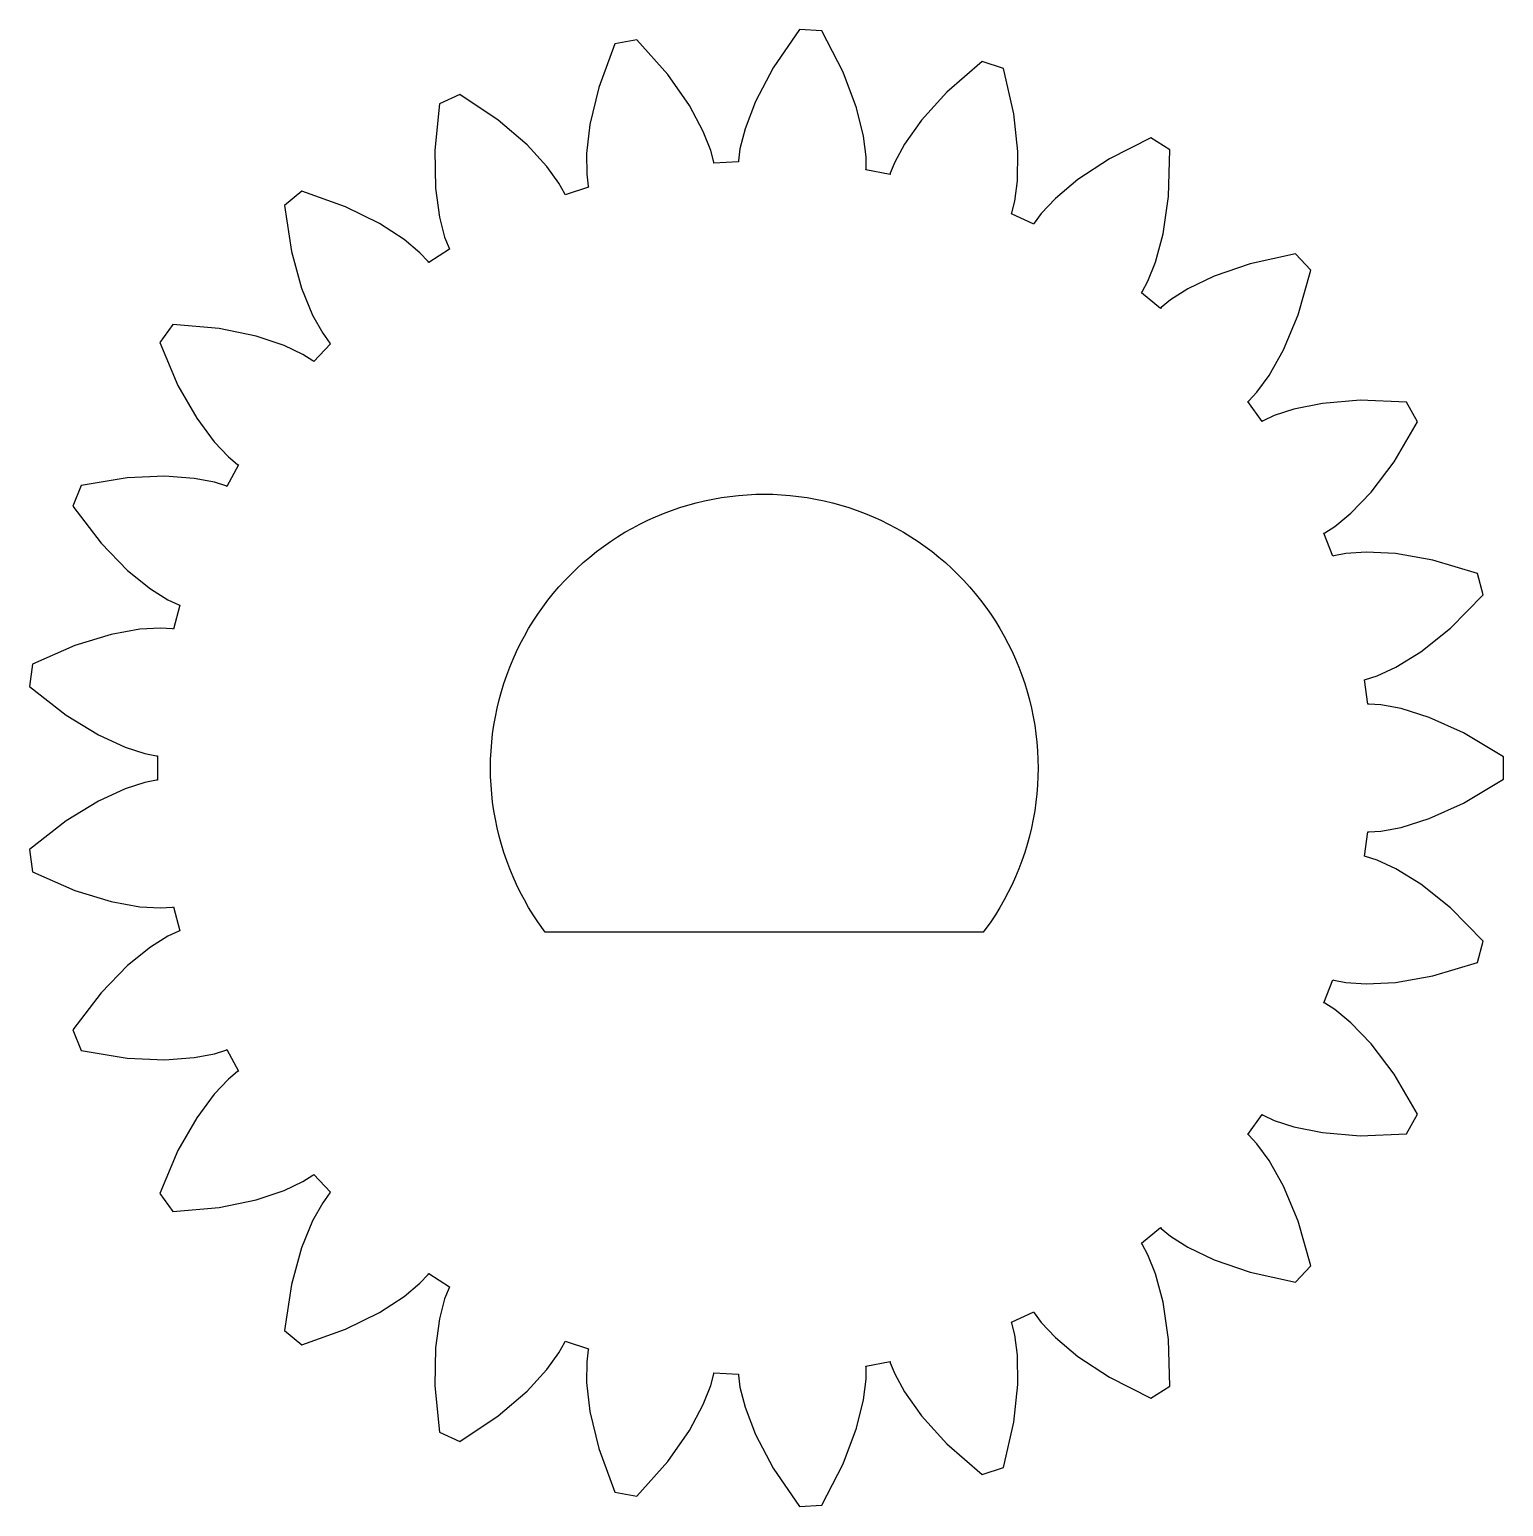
# Model space of a CAD drawing. Header units: metres. Extents: x -6.7 to 6.7, y -6.7 to 6.7.
import ezdxf

# ---------------------------------------------------------------- set-up
doc = ezdxf.new("R2010")
doc.units = ezdxf.units.M

msp = doc.modelspace()

# ---------------------------------------------------------------- linework, layer by layer
for p, q in [((0.321884, 6.74231), (0.080872, 6.39262)), ((0.525681, 6.72949), (0.321884, 6.74231)), ((-1.36496, 6.61053), (-1.51144, 6.21191)), ((-1.16438, 6.6488), (-1.36496, 6.61053)), ((-0.881439, 6.33209), (-1.16438, 6.6488)), ((0.720963, 6.35236), (0.525681, 6.72949)), ((0.080872, 6.39262), (-0.080261, 6.08644)), ((0.842468, 6.02838), (0.720963, 6.35236)), ((1.98851, 6.45044), (1.66811, 6.17168)), ((2.18271, 6.38733), (1.98851, 6.45044)), ((2.27808, 5.9735), (2.18271, 6.38733)), ((-1.51144, 6.21191), (-1.59137, 5.87526)), ((-0.683197, 6.04851), (-0.881439, 6.33209)), ((-2.7813, 6.15034), (-2.96605, 6.0634)), ((-2.42848, 5.91394), (-2.7813, 6.15034)), ((-0.080261, 6.08644), (-0.175858, 5.83681)), ((1.66811, 6.17168), (1.43588, 5.91519)), ((-2.96605, 6.0634), (-3.00879, 5.64087)), ((-0.557068, 5.81282), (-0.683197, 6.04851)), ((0.906006, 5.76874), (0.842468, 6.02838)), ((2.3152, 5.62949), (2.27808, 5.9735)), ((-2.16594, 5.68858), (-2.42848, 5.91394)), ((-1.59137, 5.87526), (-1.62189, 5.6097)), ((-0.488312, 5.63719), (-0.557068, 5.81282)), ((-0.175858, 5.83681), (-0.222046, 5.65393)), ((1.43588, 5.91519), (1.28122, 5.69717)), ((-1.98515, 5.49167), (-2.16594, 5.68858)), ((0.928925, 5.58153), (0.906006, 5.76874)), ((1.28122, 5.69717), (1.19099, 5.53152)), ((3.5302, 5.75325), (3.15054, 5.56294)), ((3.70261, 5.64384), (3.5302, 5.75325)), ((-3.00879, 5.64087), (-3.0025, 5.29492)), ((-1.62189, 5.6097), (-1.62115, 5.42108)), ((-0.460419, 5.53085), (-0.488312, 5.63719)), ((-0.45961, 5.52107), (-0.460419, 5.53085)), ((-0.235977, 5.53514), (-0.45961, 5.52107)), ((-0.222046, 5.65393), (-0.236389, 5.54494)), ((-0.236389, 5.54494), (-0.235977, 5.53514)), ((0.929504, 5.47159), (0.928925, 5.58153)), ((1.19099, 5.53152), (1.14999, 5.42953)), ((2.31218, 5.36218), (2.3152, 5.62949)), ((3.15054, 5.56294), (2.86182, 5.37225)), ((3.69206, 5.21928), (3.70261, 5.64384)), ((-1.87489, 5.33864), (-1.98515, 5.49167)), ((-1.62115, 5.42108), (-1.60794, 5.31195)), ((0.927856, 5.46191), (0.929504, 5.47159)), ((1.14796, 5.41994), (0.927856, 5.46191)), ((1.14999, 5.42953), (1.14796, 5.41994)), ((-4.22343, 5.26544), (-4.38077, 5.13528)), ((-3.82292, 5.12421), (-4.22343, 5.26544)), ((-3.0025, 5.29492), (-2.966, 5.03011)), ((-1.82143, 5.24258), (-1.87489, 5.33864)), ((-1.6051, 5.30255), (-1.81821, 5.23332)), ((-1.60794, 5.31195), (-1.6051, 5.30255)), ((2.28781, 5.17516), (2.31218, 5.36218)), ((2.86182, 5.37225), (2.65779, 5.19955)), ((-4.38077, 5.13528), (-4.31709, 4.71539)), ((-3.51257, 4.97121), (-3.82292, 5.12421)), ((-1.81821, 5.23332), (-1.82143, 5.24258)), ((2.26103, 5.06853), (2.28781, 5.17516)), ((2.65779, 5.19955), (2.52922, 5.06155)), ((3.64246, 4.87685), (3.69206, 5.21928)), ((-2.966, 5.03011), (-2.91838, 4.84761)), ((2.25703, 5.05957), (2.26103, 5.06853)), ((2.45978, 4.96417), (2.25703, 5.05957)), ((2.52922, 5.06155), (2.46413, 4.97296)), ((-3.28851, 4.82544), (-3.51257, 4.97121)), ((2.46413, 4.97296), (2.45978, 4.96417)), ((3.57306, 4.61871), (3.64246, 4.87685)), ((-3.14365, 4.70465), (-3.28851, 4.82544)), ((-2.87337, 4.7368), (-3.06256, 4.61673)), ((-2.91838, 4.84761), (-2.87845, 4.74518)), ((-2.87845, 4.74518), (-2.87337, 4.7368)), ((-4.31709, 4.71539), (-4.22496, 4.38188)), ((-3.06798, 4.62491), (-3.14365, 4.70465)), ((-3.06256, 4.61673), (-3.06798, 4.62491)), ((3.50294, 4.4436), (3.57306, 4.61871)), ((4.43501, 4.60466), (4.10794, 4.49178)), ((4.85007, 4.69458), (4.43501, 4.60466)), ((4.98985, 4.54573), (4.85007, 4.69458)), ((4.10794, 4.49178), (3.86737, 4.37523)), ((4.87405, 4.13713), (4.98985, 4.54573)), ((-4.22496, 4.38188), (-4.12376, 4.13446)), ((3.44438, 4.33932), (3.45049, 4.347)), ((3.61703, 4.19649), (3.44438, 4.33932)), ((3.45049, 4.347), (3.50294, 4.4436)), ((3.86737, 4.37523), (3.70851, 4.27354)), ((3.62344, 4.20392), (3.61703, 4.19649)), ((3.70851, 4.27354), (3.62344, 4.20392)), ((-5.40022, 4.04968), (-5.52023, 3.88449)), ((-4.97716, 4.0125), (-5.40022, 4.04968)), ((-4.12376, 4.13446), (-4.03226, 3.96953)), ((4.74084, 3.81779), (4.87405, 4.13713)), ((-4.63852, 3.94148), (-4.97716, 4.0125)), ((-4.38524, 3.85602), (-4.63852, 3.94148)), ((-4.03226, 3.96953), (-3.96811, 3.88026)), ((-5.52023, 3.88449), (-5.35414, 3.49362)), ((-4.21489, 3.77505), (-4.38524, 3.85602)), ((-3.96109, 3.8734), (-4.11447, 3.71005)), ((-3.96811, 3.88026), (-3.96109, 3.8734)), ((4.60944, 3.58502), (4.74084, 3.81779)), ((-4.12177, 3.71663), (-4.21489, 3.77505)), ((-4.11447, 3.71005), (-4.12177, 3.71663)), ((4.49797, 3.43286), (4.60944, 3.58502)), ((-5.35414, 3.49362), (-5.18196, 3.1935)), ((4.42314, 3.35233), (4.49797, 3.43286)), ((4.41533, 3.34641), (4.42314, 3.35233)), ((4.54703, 3.16513), (4.41533, 3.34641)), ((4.83395, 3.276), (4.6548, 3.21701)), ((5.09595, 3.32904), (4.83395, 3.276)), ((5.44081, 3.35706), (5.09595, 3.32904)), ((5.86519, 3.34093), (5.44081, 3.35706)), ((5.96356, 3.16199), (5.86519, 3.34093)), ((-5.18196, 3.1935), (-5.0224, 2.97903)), ((4.55508, 3.17073), (4.54703, 3.16513)), ((4.6548, 3.21701), (4.55508, 3.17073)), ((5.74979, 2.79503), (5.96356, 3.16199)), ((-5.0224, 2.97903), (-4.89276, 2.84204)), ((-4.89276, 2.84204), (-4.80843, 2.77153)), ((-4.79993, 2.76663), (-4.90788, 2.57027)), ((-4.80843, 2.77153), (-4.79993, 2.76663)), ((5.54135, 2.51884), (5.74979, 2.79503)), ((-6.23767, 2.57947), (-6.31285, 2.38962)), ((-5.81866, 2.64867), (-6.23767, 2.57947)), ((-5.47299, 2.66411), (-5.81866, 2.64867)), ((-5.20642, 2.6443), (-5.47299, 2.66411)), ((-5.02129, 2.60825), (-5.20642, 2.6443)), ((-4.91656, 2.57481), (-5.02129, 2.60825)), ((-4.90788, 2.57027), (-4.91656, 2.57481)), ((-0.621719, 2.42145), (-0.545349, 2.43979)), ((-0.545349, 2.43979), (-0.468445, 2.4557)), ((-0.468445, 2.4557), (-0.391083, 2.46921)), ((-0.391083, 2.46921), (-0.313324, 2.48029)), ((-0.313324, 2.48029), (-0.23526, 2.48889)), ((-0.23526, 2.48889), (-0.156967, 2.49506)), ((-0.156967, 2.49506), (-0.078522, 2.49876)), ((-0.078522, 2.49876), (0, 2.5)), ((0, 2.5), (0.078522, 2.49876)), ((0.078522, 2.49876), (0.156967, 2.49506)), ((0.156967, 2.49506), (0.23526, 2.48889)), ((0.23526, 2.48889), (0.313324, 2.48029)), ((0.313324, 2.48029), (0.391083, 2.46921)), ((0.391083, 2.46921), (0.468445, 2.4557)), ((0.468445, 2.4557), (0.545349, 2.43979)), ((0.545349, 2.43979), (0.621719, 2.42145)), ((5.35617, 2.32607), (5.54135, 2.51884)), ((-6.31285, 2.38962), (-6.05476, 2.05235)), ((-1.06444, 2.26205), (-0.992859, 2.29437)), ((-0.992859, 2.29437), (-0.920303, 2.32443)), ((-0.920303, 2.32443), (-0.846832, 2.35219)), ((-0.846832, 2.35219), (-0.772537, 2.37764)), ((-0.772537, 2.37764), (-0.697464, 2.40073)), ((-0.697464, 2.40073), (-0.621719, 2.42145)), ((0.621719, 2.42145), (0.697464, 2.40073)), ((0.697464, 2.40073), (0.772537, 2.37764)), ((0.772537, 2.37764), (0.846832, 2.35219)), ((0.846832, 2.35219), (0.920303, 2.32443)), ((0.920303, 2.32443), (0.992859, 2.29437)), ((0.992859, 2.29437), (1.06444, 2.26205)), ((5.21037, 2.20641), (5.35617, 2.32607)), ((-1.2726, 2.15184), (-1.20438, 2.19077)), ((-1.20438, 2.19077), (-1.13496, 2.22751)), ((-1.13496, 2.22751), (-1.06444, 2.26205)), ((1.06444, 2.26205), (1.13496, 2.22751)), ((1.13496, 2.22751), (1.20438, 2.19077)), ((1.20438, 2.19077), (1.2726, 2.15184)), ((5.11787, 2.14702), (5.21037, 2.20641)), ((-6.05476, 2.05235), (-5.81335, 1.80447)), ((-1.46945, 2.02254), (-1.4052, 2.06769)), ((-1.4052, 2.06769), (-1.33955, 2.11081)), ((-1.33955, 2.11081), (-1.2726, 2.15184)), ((1.2726, 2.15184), (1.33955, 2.11081)), ((1.33955, 2.11081), (1.4052, 2.06769)), ((1.4052, 2.06769), (1.46945, 2.02254)), ((5.10883, 2.14322), (5.11787, 2.14702)), ((5.19131, 1.93489), (5.10883, 2.14322)), ((-1.65327, 1.87527), (-1.59355, 1.92627)), ((-1.59355, 1.92627), (-1.53226, 1.97537)), ((-1.53226, 1.97537), (-1.46945, 2.02254)), ((1.46945, 2.02254), (1.53226, 1.97537)), ((1.53226, 1.97537), (1.59355, 1.92627)), ((1.59355, 1.92627), (1.65327, 1.87527)), ((5.2005, 1.93831), (5.19131, 1.93489)), ((5.30859, 1.95834), (5.2005, 1.93831)), ((5.4968, 1.97092), (5.30859, 1.95834)), ((5.76375, 1.95715), (5.4968, 1.97092)), ((6.10475, 1.89851), (5.76375, 1.95715)), ((6.51178, 1.77734), (6.10475, 1.89851)), ((-5.81335, 1.80447), (-5.60547, 1.63641)), ((-1.82242, 1.71136), (-1.76776, 1.76776)), ((-1.76776, 1.76776), (-1.71136, 1.82242)), ((-1.71136, 1.82242), (-1.65327, 1.87527)), ((1.65327, 1.87527), (1.71136, 1.82242)), ((1.71136, 1.82242), (1.76776, 1.76776)), ((1.76776, 1.76776), (1.82242, 1.71136)), ((6.56256, 1.57956), (6.51178, 1.77734)), ((-5.60547, 1.63641), (-5.44583, 1.53596)), ((-1.92627, 1.59355), (-1.87527, 1.65327)), ((-1.87527, 1.65327), (-1.82242, 1.71136)), ((1.82242, 1.71136), (1.87527, 1.65327)), ((1.87527, 1.65327), (1.92627, 1.59355)), ((-5.44583, 1.53596), (-5.3466, 1.48865)), ((-5.33716, 1.48602), (-5.39288, 1.26898)), ((-5.3466, 1.48865), (-5.33716, 1.48602)), ((-2.02254, 1.46945), (-1.97537, 1.53226)), ((-1.97537, 1.53226), (-1.92627, 1.59355)), ((1.92627, 1.59355), (1.97537, 1.53226)), ((1.97537, 1.53226), (2.02254, 1.46945)), ((6.26424, 1.2773), (6.56256, 1.57956)), ((-2.11081, 1.33955), (-2.06769, 1.4052)), ((-2.06769, 1.4052), (-2.02254, 1.46945)), ((2.02254, 1.46945), (2.06769, 1.4052)), ((2.06769, 1.4052), (2.11081, 1.33955)), ((-5.96359, 1.21933), (-6.29456, 1.11841)), ((-5.70047, 1.26645), (-5.96359, 1.21933)), ((-5.51218, 1.27756), (-5.70047, 1.26645)), ((-5.40244, 1.27122), (-5.51218, 1.27756)), ((-5.39288, 1.26898), (-5.40244, 1.27122)), ((-2.19077, 1.20438), (-2.15184, 1.2726)), ((-2.15184, 1.2726), (-2.11081, 1.33955)), ((2.11081, 1.33955), (2.15184, 1.2726)), ((2.15184, 1.2726), (2.19077, 1.20438)), ((5.99367, 1.06163), (6.26424, 1.2773)), ((-6.29456, 1.11841), (-6.6832, 0.947189)), ((-2.26205, 1.06444), (-2.22751, 1.13496)), ((-2.22751, 1.13496), (-2.19077, 1.20438)), ((2.19077, 1.20438), (2.22751, 1.13496)), ((2.22751, 1.13496), (2.26205, 1.06444)), ((-6.6832, 0.947189), (-6.70879, 0.744598)), ((-2.32443, 0.920303), (-2.29437, 0.992859)), ((-2.29437, 0.992859), (-2.26205, 1.06444)), ((2.26205, 1.06444), (2.29437, 0.992859)), ((2.29437, 0.992859), (2.32443, 0.920303)), ((5.76637, 0.920959), (5.99367, 1.06163)), ((-2.37764, 0.772537), (-2.35219, 0.846832)), ((-2.35219, 0.846832), (-2.32443, 0.920303)), ((2.32443, 0.920303), (2.35219, 0.846832)), ((2.35219, 0.846832), (2.37764, 0.772537)), ((5.49103, 0.806793), (5.5954, 0.841309)), ((5.5954, 0.841309), (5.76637, 0.920959)), ((-6.70879, 0.744598), (-6.37494, 0.482101)), ((-2.42145, 0.621719), (-2.40073, 0.697464)), ((-2.40073, 0.697464), (-2.37764, 0.772537)), ((2.37764, 0.772537), (2.40073, 0.697464)), ((2.40073, 0.697464), (2.42145, 0.621719)), ((5.48132, 0.805374), (5.49103, 0.806793)), ((5.50941, 0.583054), (5.48132, 0.805374)), ((-2.4557, 0.468445), (-2.43979, 0.545349)), ((-2.43979, 0.545349), (-2.42145, 0.621719)), ((2.42145, 0.621719), (2.43979, 0.545349)), ((2.43979, 0.545349), (2.4557, 0.468445)), ((5.51917, 0.584091), (5.50941, 0.583054)), ((5.62885, 0.576614), (5.51917, 0.584091)), ((5.81425, 0.541992), (5.62885, 0.576614)), ((6.0694, 0.462265), (5.81425, 0.541992)), ((-6.37494, 0.482101), (-6.07947, 0.302048)), ((-2.46921, 0.391083), (-2.4557, 0.468445)), ((2.4557, 0.468445), (2.46921, 0.391083)), ((6.3851, 0.320663), (6.0694, 0.462265)), ((-6.07947, 0.302048), (-5.83633, 0.190979)), ((-2.48889, 0.23526), (-2.48029, 0.313324)), ((-2.48029, 0.313324), (-2.46921, 0.391083)), ((2.46921, 0.391083), (2.48029, 0.313324)), ((2.48029, 0.313324), (2.48889, 0.23526)), ((6.74922, 0.102081), (6.3851, 0.320663)), ((-5.83633, 0.190979), (-5.65672, 0.133392)), ((-2.49876, 0.078522), (-2.49506, 0.156967)), ((-2.49506, 0.156967), (-2.48889, 0.23526)), ((2.48889, 0.23526), (2.49506, 0.156967)), ((2.49506, 0.156967), (2.49876, 0.078522)), ((-5.65672, 0.133392), (-5.54884, 0.112228)), ((-5.54884, 0.112228), (-5.53905, 0.11203)), ((-5.53905, 0.11203), (-5.53905, -0.11203)), ((-2.5, 0), (-2.49876, 0.078522)), ((-2.49876, -0.078522), (-2.5, 0)), ((2.49876, 0.078522), (2.5, 0)), ((2.5, 0), (2.49876, -0.078522)), ((6.74922, -0.102097), (6.74922, 0.102081)), ((-5.65672, -0.133392), (-5.83633, -0.190979)), ((-5.54884, -0.112228), (-5.65672, -0.133392)), ((-5.53905, -0.11203), (-5.54884, -0.112228)), ((-2.49506, -0.156967), (-2.49876, -0.078522)), ((2.49876, -0.078522), (2.49506, -0.156967)), ((6.3851, -0.320679), (6.74922, -0.102097)), ((-5.83633, -0.190979), (-6.07947, -0.302048)), ((-2.48889, -0.23526), (-2.49506, -0.156967)), ((-2.48029, -0.313324), (-2.48889, -0.23526)), ((2.48889, -0.23526), (2.48029, -0.313324)), ((2.49506, -0.156967), (2.48889, -0.23526)), ((-6.07947, -0.302048), (-6.37494, -0.482101)), ((-2.46921, -0.391083), (-2.48029, -0.313324)), ((-2.4557, -0.468445), (-2.46921, -0.391083)), ((2.46921, -0.391083), (2.4557, -0.468445)), ((2.48029, -0.313324), (2.46921, -0.391083)), ((6.0694, -0.46228), (6.3851, -0.320679)), ((-6.37494, -0.482101), (-6.70879, -0.744598)), ((-2.43979, -0.545349), (-2.4557, -0.468445)), ((2.4557, -0.468445), (2.43979, -0.545349)), ((5.81425, -0.542007), (6.0694, -0.46228)), ((-2.42145, -0.621719), (-2.43979, -0.545349)), ((-2.40073, -0.697464), (-2.42145, -0.621719)), ((2.42145, -0.621719), (2.40073, -0.697464)), ((2.43979, -0.545349), (2.42145, -0.621719)), ((5.48132, -0.805374), (5.50941, -0.583069)), ((5.50941, -0.583069), (5.51917, -0.584106)), ((5.51917, -0.584106), (5.62885, -0.57663)), ((5.62885, -0.57663), (5.81425, -0.542007)), ((-6.70879, -0.744598), (-6.6832, -0.947189)), ((-2.37764, -0.772537), (-2.40073, -0.697464)), ((-2.35219, -0.846832), (-2.37764, -0.772537)), ((2.37764, -0.772537), (2.35219, -0.846832)), ((2.40073, -0.697464), (2.37764, -0.772537)), ((5.49103, -0.806793), (5.48132, -0.805374)), ((5.5954, -0.841309), (5.49103, -0.806793)), ((-2.32443, -0.920303), (-2.35219, -0.846832)), ((-2.29437, -0.992859), (-2.32443, -0.920303)), ((2.32443, -0.920303), (2.29437, -0.992859)), ((2.35219, -0.846832), (2.32443, -0.920303)), ((5.76637, -0.920959), (5.5954, -0.841309)), ((5.99367, -1.06163), (5.76637, -0.920959)), ((-6.6832, -0.947189), (-6.29456, -1.11841)), ((-2.26205, -1.06444), (-2.29437, -0.992859)), ((-2.22751, -1.13496), (-2.26205, -1.06444)), ((2.26205, -1.06444), (2.22751, -1.13496)), ((2.29437, -0.992859), (2.26205, -1.06444)), ((6.26424, -1.2773), (5.99367, -1.06163)), ((-6.29456, -1.11841), (-5.96359, -1.21933)), ((-2.19077, -1.20438), (-2.22751, -1.13496)), ((-2.15184, -1.2726), (-2.19077, -1.20438)), ((2.19077, -1.20438), (2.15184, -1.2726)), ((2.22751, -1.13496), (2.19077, -1.20438)), ((-5.96359, -1.21933), (-5.70047, -1.26645)), ((-5.70047, -1.26645), (-5.51218, -1.27756)), ((-5.51218, -1.27756), (-5.40244, -1.27122)), ((-5.40244, -1.27122), (-5.39288, -1.26898)), ((-5.39288, -1.26898), (-5.33716, -1.48602)), ((-2.11081, -1.33955), (-2.15184, -1.2726)), ((-2.06769, -1.4052), (-2.11081, -1.33955)), ((2.11081, -1.33955), (2.06769, -1.4052)), ((2.15184, -1.2726), (2.11081, -1.33955)), ((6.56256, -1.57956), (6.26424, -1.2773)), ((-1.9996, -1.5), (-2.06769, -1.4052)), ((2.06769, -1.4052), (1.9996, -1.5)), ((-5.44583, -1.53596), (-5.60547, -1.63641)), ((-5.3466, -1.48865), (-5.44583, -1.53596)), ((-5.33716, -1.48602), (-5.3466, -1.48865)), ((1.9996, -1.5), (-1.9996, -1.5)), ((6.51178, -1.77734), (6.56256, -1.57956)), ((-5.60547, -1.63641), (-5.81335, -1.80447)), ((-5.81335, -1.80447), (-6.05476, -2.05235)), ((6.10475, -1.89851), (6.51178, -1.77734)), ((5.10883, -2.14322), (5.19131, -1.93489)), ((5.19131, -1.93489), (5.2005, -1.93831)), ((5.2005, -1.93831), (5.30859, -1.95834)), ((5.30859, -1.95834), (5.4968, -1.97092)), ((5.4968, -1.97092), (5.76375, -1.95715)), ((5.76375, -1.95715), (6.10475, -1.89851)), ((-6.05476, -2.05235), (-6.31285, -2.38962)), ((5.11787, -2.14702), (5.10883, -2.14322)), ((5.21037, -2.20641), (5.11787, -2.14702)), ((5.35617, -2.32607), (5.21037, -2.20641)), ((-6.31285, -2.38962), (-6.23767, -2.57947)), ((5.54135, -2.51884), (5.35617, -2.32607)), ((5.74979, -2.79503), (5.54135, -2.51884)), ((-6.23767, -2.57947), (-5.81866, -2.64867)), ((-5.81866, -2.64867), (-5.47299, -2.66411)), ((-5.47299, -2.66411), (-5.20642, -2.6443)), ((-5.20642, -2.6443), (-5.02129, -2.60825)), ((-5.02129, -2.60825), (-4.91656, -2.57481)), ((-4.91656, -2.57481), (-4.90788, -2.57027)), ((-4.90788, -2.57027), (-4.79993, -2.76663)), ((-4.80843, -2.77153), (-4.89276, -2.84204)), ((-4.79993, -2.76663), (-4.80843, -2.77153)), ((5.96356, -3.16199), (5.74979, -2.79503)), ((-4.89276, -2.84204), (-5.0224, -2.97903)), ((-5.0224, -2.97903), (-5.18196, -3.1935)), ((-5.18196, -3.1935), (-5.35414, -3.49362)), ((4.41533, -3.34641), (4.54703, -3.16513)), ((4.54703, -3.16513), (4.55508, -3.17073)), ((4.55508, -3.17073), (4.6548, -3.21701)), ((4.6548, -3.21701), (4.83395, -3.276)), ((5.86519, -3.34093), (5.96356, -3.16199)), ((4.42314, -3.35233), (4.41533, -3.34641)), ((4.49797, -3.43286), (4.42314, -3.35233)), ((4.83395, -3.276), (5.09595, -3.32904)), ((5.09595, -3.32904), (5.44081, -3.35706)), ((5.44081, -3.35706), (5.86519, -3.34093)), ((-5.35414, -3.49362), (-5.52023, -3.88449)), ((4.60944, -3.58502), (4.49797, -3.43286)), ((4.74084, -3.81779), (4.60944, -3.58502)), ((-4.38524, -3.85602), (-4.21489, -3.77505)), ((-4.21489, -3.77505), (-4.12177, -3.71663)), ((-4.12177, -3.71663), (-4.11447, -3.71005)), ((-4.11447, -3.71005), (-3.96109, -3.8734)), ((-5.52023, -3.88449), (-5.40022, -4.04968)), ((-4.63852, -3.94148), (-4.38524, -3.85602)), ((-3.96811, -3.88026), (-4.03226, -3.96953)), ((-3.96109, -3.8734), (-3.96811, -3.88026)), ((4.87405, -4.13713), (4.74084, -3.81779)), ((-5.40022, -4.04968), (-4.97716, -4.0125)), ((-4.97716, -4.0125), (-4.63852, -3.94148)), ((-4.03226, -3.96953), (-4.12376, -4.13446)), ((-4.12376, -4.13446), (-4.22496, -4.38188)), ((4.98985, -4.54573), (4.87405, -4.13713)), ((3.44438, -4.33932), (3.61703, -4.19649)), ((3.61703, -4.19649), (3.62344, -4.20392)), ((3.62344, -4.20392), (3.70851, -4.27354)), ((3.70851, -4.27354), (3.86737, -4.37523)), ((-4.22496, -4.38188), (-4.31709, -4.71539)), ((3.45049, -4.347), (3.44438, -4.33932)), ((3.50294, -4.4436), (3.45049, -4.347)), ((3.57306, -4.61871), (3.50294, -4.4436)), ((3.86737, -4.37523), (4.10794, -4.49178)), ((4.10794, -4.49178), (4.43501, -4.60466)), ((4.85007, -4.69458), (4.98985, -4.54573)), ((-4.31709, -4.71539), (-4.38077, -5.13528)), ((-3.28851, -4.82544), (-3.14365, -4.70465)), ((-3.14365, -4.70465), (-3.06798, -4.62491)), ((-3.06798, -4.62491), (-3.06256, -4.61673)), ((-3.06256, -4.61673), (-2.87337, -4.7368)), ((3.64246, -4.87685), (3.57306, -4.61871)), ((4.43501, -4.60466), (4.85007, -4.69458)), ((-3.51257, -4.97121), (-3.28851, -4.82544)), ((-2.91838, -4.84761), (-2.966, -5.03011)), ((-2.87845, -4.74518), (-2.91838, -4.84761)), ((-2.87337, -4.7368), (-2.87845, -4.74518)), ((-3.82292, -5.12421), (-3.51257, -4.97121)), ((2.25703, -5.05957), (2.45978, -4.96417)), ((2.45978, -4.96417), (2.46413, -4.97296)), ((2.46413, -4.97296), (2.52922, -5.06155)), ((3.69206, -5.21928), (3.64246, -4.87685)), ((-2.966, -5.03011), (-3.0025, -5.29492)), ((2.26103, -5.06853), (2.25703, -5.05957)), ((2.28781, -5.17516), (2.26103, -5.06853)), ((2.52922, -5.06155), (2.65779, -5.19955)), ((-4.38077, -5.13528), (-4.22343, -5.26544)), ((-4.22343, -5.26544), (-3.82292, -5.12421)), ((-1.87489, -5.33864), (-1.82143, -5.24258)), ((-1.82143, -5.24258), (-1.81821, -5.23332)), ((-1.81821, -5.23332), (-1.6051, -5.30255)), ((2.31218, -5.36218), (2.28781, -5.17516)), ((2.65779, -5.19955), (2.86182, -5.37225)), ((3.70261, -5.64384), (3.69206, -5.21928)), ((-3.0025, -5.29492), (-3.00879, -5.64087)), ((-1.98515, -5.49167), (-1.87489, -5.33864)), ((-1.60794, -5.31195), (-1.62115, -5.42108)), ((-1.6051, -5.30255), (-1.60794, -5.31195)), ((2.3152, -5.62949), (2.31218, -5.36218)), ((2.86182, -5.37225), (3.15054, -5.56294)), ((-2.16594, -5.68858), (-1.98515, -5.49167)), ((-1.62115, -5.42108), (-1.62189, -5.6097)), ((-0.460419, -5.53085), (-0.45961, -5.52107)), ((-0.45961, -5.52107), (-0.235977, -5.53514)), ((0.927856, -5.46191), (1.14796, -5.41994)), ((0.929504, -5.47159), (0.927856, -5.46191)), ((0.928925, -5.58153), (0.929504, -5.47159)), ((1.14796, -5.41994), (1.14999, -5.42953)), ((1.14999, -5.42953), (1.19099, -5.53152)), ((-3.00879, -5.64087), (-2.96605, -6.0634)), ((-1.62189, -5.6097), (-1.59137, -5.87526)), ((-0.557068, -5.81282), (-0.488312, -5.63719)), ((-0.488312, -5.63719), (-0.460419, -5.53085)), ((-0.235977, -5.53514), (-0.236389, -5.54494)), ((-0.236389, -5.54494), (-0.222046, -5.65393)), ((-0.222046, -5.65393), (-0.175858, -5.83681)), ((0.906006, -5.76874), (0.928925, -5.58153)), ((1.19099, -5.53152), (1.28122, -5.69717)), ((2.27808, -5.9735), (2.3152, -5.62949)), ((3.15054, -5.56294), (3.5302, -5.75325)), ((3.5302, -5.75325), (3.70261, -5.64384)), ((-2.42848, -5.91394), (-2.16594, -5.68858)), ((0.842468, -6.02838), (0.906006, -5.76874)), ((1.28122, -5.69717), (1.43588, -5.91519)), ((-2.7813, -6.15034), (-2.42848, -5.91394)), ((-1.59137, -5.87526), (-1.51144, -6.21191)), ((-0.683197, -6.04851), (-0.557068, -5.81282)), ((-0.175858, -5.83681), (-0.080261, -6.08644)), ((1.43588, -5.91519), (1.66811, -6.17168)), ((-2.96605, -6.0634), (-2.7813, -6.15034)), ((-0.881439, -6.33209), (-0.683197, -6.04851)), ((0.720963, -6.35236), (0.842468, -6.02838)), ((2.18271, -6.38733), (2.27808, -5.9735)), ((-0.080261, -6.08644), (0.080872, -6.39262)), ((1.66811, -6.17168), (1.98851, -6.45044)), ((-1.51144, -6.21191), (-1.36496, -6.61053)), ((-1.16438, -6.6488), (-0.881439, -6.33209)), ((0.080872, -6.39262), (0.321884, -6.74231)), ((0.525681, -6.72949), (0.720963, -6.35236)), ((1.98851, -6.45044), (2.18271, -6.38733)), ((-1.36496, -6.61053), (-1.16438, -6.6488)), ((0.321884, -6.74231), (0.525681, -6.72949))]:
    msp.add_line(p, q)

doc.saveas('drawing.dxf')
